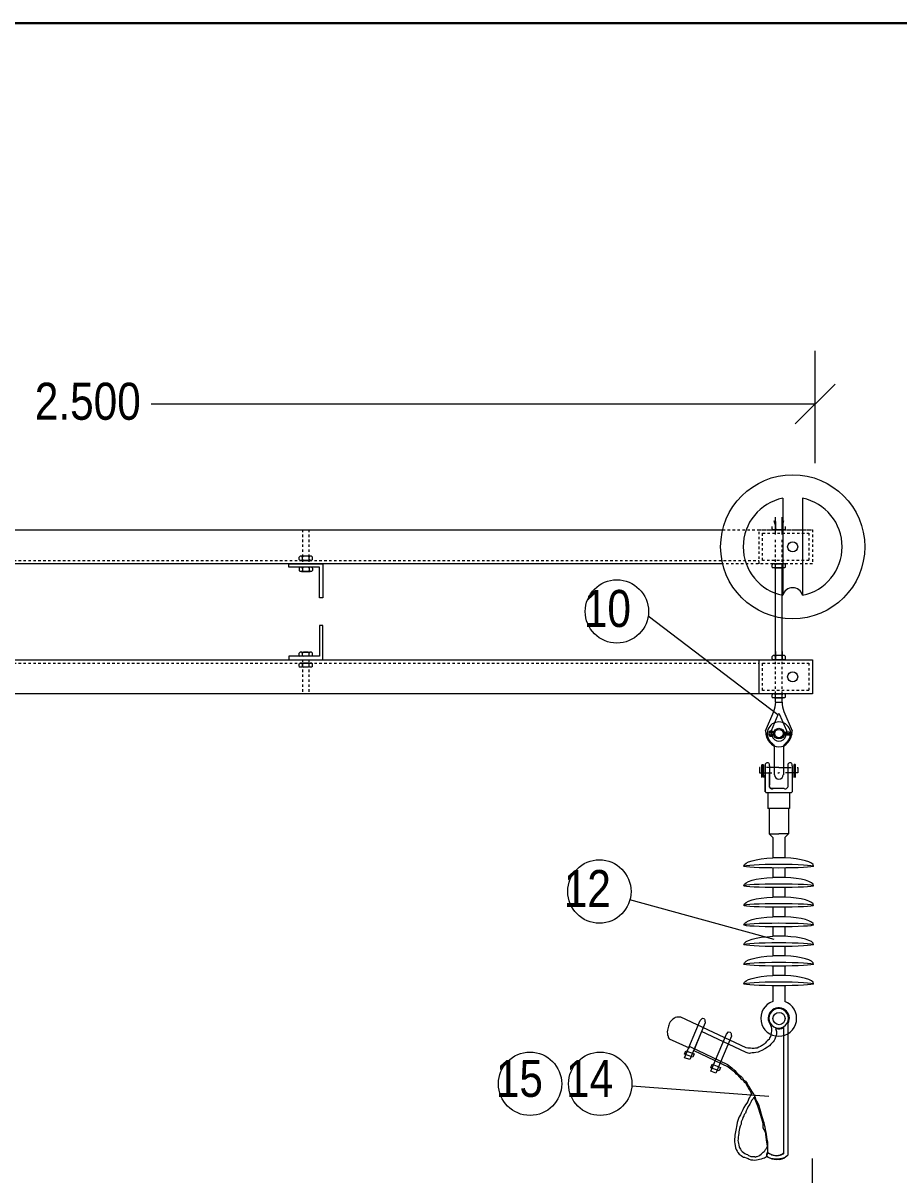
# Model space of a CAD drawing. Header units: millimetres. Extents: x 1804 to 3757, y 2643 to 7323.
# Drawn here: x 2540.49 to 2576.02, y 3179.81 to 3226.51 of the extents above; entities that cross this region are included whole.
import ezdxf

# ---------------------------------------------------------------- set-up
doc = ezdxf.new("R2010")
doc.units = ezdxf.units.MM
doc.linetypes.add('DASHED', pattern=[0.75, 0.5, -0.25])
doc.linetypes.add('TRAZOS', pattern=[0.75, 0.5, -0.25])
doc.layers.add('_Cajetin Linea 3', color=5, linetype='Continuous', lineweight=30)
doc.layers.add('POSTE', color=7, linetype='Continuous', lineweight=13)
doc.styles.add('Swis721 Cn BT', font='swissc.ttf')

# ---------------------------------------------------------------- blocks, each defined once
blk = doc.blocks.new('CAJETIN ARMADO')
at = {"layer": '_Cajetin Linea 3', "ltscale": 0.1}
blk.add_lwpolyline([(1569.362, 5499.82), (1376.454, 5499.82), (1376.454, 5776.82), (1569.362, 5776.82)], close=True, dxfattribs=at)

msp = doc.modelspace()

# ---------------------------------------------------------------- linework, layer by layer
at = {"color": 5, "lineweight": 15, "ltscale": 0.5}
for p, q in [((2572.618, 3208.667), (2572.618, 3213.224)), ((2572.618, 3211.064), (2545.69, 3211.064))]:
    msp.add_line(p, q, dxfattribs=at)
at = {"color": 5, "lineweight": 15}
for p, q in [((2573.428, 3211.874), (2571.808, 3210.254)), ((2571.106, 3198.466), (2565.847, 3202.459)), ((2570.953, 3189.359), (2565.109, 3190.961)), ((2570.739, 3182.993), (2565.183, 3183.408)), ((2572.51, 3170.483), (2572.51, 3180.479)), ((2572.51, 3170.483), (2572.51, 3180.479))]:
    msp.add_line(p, q, dxfattribs=at)
at = {"color": 32, "lineweight": 15, "ltscale": 0.01}
for p, q in [((2571.313, 3207.244), (2571.313, 3203.308)), ((2572.108, 3207.244), (2572.108, 3203.308))]:
    msp.add_line(p, q, dxfattribs=at)
at = {"color": 3, "lineweight": 15, "ltscale": 0.5}
for p, q in [((2570.879, 3206.002), (2570.879, 3206.1)), ((2571.016, 3206.002), (2571.016, 3206.1)), ((2571.02, 3205.779), (2571.02, 3206.477)), ((2571.02, 3206.307), (2571.02, 3205.967)), ((2571.278, 3205.779), (2571.278, 3206.477)), ((2571.278, 3206.307), (2571.278, 3205.967)), ((2571.281, 3206.002), (2571.281, 3206.1)), ((2571.418, 3206.002), (2571.418, 3206.1)), ((2570.879, 3206.002), (2570.914, 3205.967)), ((2570.982, 3205.967), (2570.914, 3205.967)), ((2570.976, 3205.967), (2571.322, 3205.967)), ((2571.016, 3206.002), (2570.982, 3205.967)), ((2571.016, 3206.002), (2571.051, 3205.967)), ((2571.02, 3205.967), (2571.278, 3205.967)), ((2571.247, 3205.967), (2571.051, 3205.967)), ((2571.281, 3206.002), (2571.247, 3205.967)), ((2571.281, 3206.002), (2571.316, 3205.967)), ((2571.384, 3205.967), (2571.316, 3205.967)), ((2571.418, 3206.002), (2571.384, 3205.967)), ((2551.692, 3204.856), (2551.727, 3204.89)), ((2551.692, 3204.758), (2551.692, 3204.856)), ((2551.692, 3204.758), (2551.727, 3204.723)), ((2551.795, 3204.89), (2551.727, 3204.89)), ((2551.795, 3204.723), (2551.727, 3204.723)), ((2551.789, 3204.723), (2552.135, 3204.723)), ((2551.829, 3204.856), (2551.795, 3204.89)), ((2551.829, 3204.758), (2551.795, 3204.723)), ((2551.829, 3204.856), (2551.864, 3204.89)), ((2551.829, 3204.758), (2551.829, 3204.856)), ((2551.829, 3204.758), (2551.864, 3204.723)), ((2552.06, 3204.89), (2551.864, 3204.89)), ((2552.06, 3204.723), (2551.864, 3204.723)), ((2552.094, 3204.856), (2552.06, 3204.89)), ((2552.094, 3204.758), (2552.06, 3204.723)), ((2552.094, 3204.856), (2552.129, 3204.89)), ((2552.094, 3204.758), (2552.094, 3204.856)), ((2552.094, 3204.758), (2552.129, 3204.723)), ((2552.197, 3204.89), (2552.129, 3204.89)), ((2552.197, 3204.723), (2552.129, 3204.723)), ((2552.232, 3204.856), (2552.197, 3204.89)), ((2552.232, 3204.758), (2552.197, 3204.723)), ((2552.232, 3204.758), (2552.232, 3204.856)), ((2551.692, 3204.412), (2551.727, 3204.447)), ((2551.692, 3204.412), (2551.692, 3204.314)), ((2551.692, 3204.314), (2551.727, 3204.279)), ((2551.795, 3204.447), (2551.727, 3204.447)), ((2551.795, 3204.279), (2551.727, 3204.279)), ((2551.789, 3204.279), (2552.135, 3204.279)), ((2551.829, 3204.412), (2551.795, 3204.447)), ((2551.829, 3204.314), (2551.795, 3204.279)), ((2551.829, 3204.412), (2551.864, 3204.447)), ((2551.829, 3204.412), (2551.829, 3204.314)), ((2551.829, 3204.314), (2551.864, 3204.279)), ((2551.833, 3204.447), (2551.833, 3204.415)), ((2552.06, 3204.447), (2551.864, 3204.447)), ((2552.06, 3204.279), (2551.864, 3204.279)), ((2552.094, 3204.412), (2552.06, 3204.447)), ((2552.094, 3204.314), (2552.06, 3204.279)), ((2552.091, 3204.447), (2552.091, 3204.415)), ((2552.094, 3204.412), (2552.129, 3204.447)), ((2552.094, 3204.412), (2552.094, 3204.314)), ((2552.094, 3204.314), (2552.129, 3204.279)), ((2552.197, 3204.447), (2552.129, 3204.447)), ((2552.197, 3204.279), (2552.129, 3204.279)), ((2552.232, 3204.412), (2552.197, 3204.447)), ((2552.232, 3204.314), (2552.197, 3204.279)), ((2552.232, 3204.412), (2552.232, 3204.314)), ((2570.879, 3204.55), (2570.914, 3204.585)), ((2570.879, 3204.452), (2570.879, 3204.55)), ((2570.879, 3204.452), (2570.914, 3204.417)), ((2570.982, 3204.585), (2570.914, 3204.585)), ((2570.982, 3204.417), (2570.914, 3204.417)), ((2570.976, 3204.417), (2571.322, 3204.417)), ((2571.016, 3204.55), (2570.982, 3204.585)), ((2571.016, 3204.452), (2570.982, 3204.417)), ((2571.016, 3204.55), (2571.051, 3204.585)), ((2571.016, 3204.452), (2571.016, 3204.55)), ((2571.016, 3204.452), (2571.051, 3204.417)), ((2571.02, 3200.697), (2571.02, 3204.585)), ((2571.02, 3204.585), (2571.278, 3204.585)), ((2571.247, 3204.585), (2571.051, 3204.585)), ((2571.247, 3204.417), (2571.051, 3204.417)), ((2571.281, 3204.55), (2571.247, 3204.585)), ((2571.281, 3204.452), (2571.247, 3204.417)), ((2571.278, 3200.697), (2571.278, 3204.585)), ((2571.281, 3204.55), (2571.316, 3204.585)), ((2571.281, 3204.452), (2571.281, 3204.55)), ((2571.281, 3204.452), (2571.316, 3204.417)), ((2571.384, 3204.585), (2571.316, 3204.585)), ((2571.384, 3204.417), (2571.316, 3204.417)), ((2571.418, 3204.55), (2571.384, 3204.585)), ((2571.418, 3204.452), (2571.384, 3204.417)), ((2571.418, 3204.452), (2571.418, 3204.55)), ((2551.692, 3200.968), (2551.727, 3201.002)), ((2551.692, 3200.87), (2551.692, 3200.968)), ((2551.795, 3201.002), (2551.727, 3201.002)), ((2551.789, 3201.002), (2552.135, 3201.002)), ((2551.829, 3200.968), (2551.795, 3201.002)), ((2551.829, 3200.968), (2551.864, 3201.002)), ((2551.829, 3200.87), (2551.829, 3200.968)), ((2552.06, 3201.002), (2551.864, 3201.002)), ((2552.094, 3200.968), (2552.06, 3201.002)), ((2552.094, 3200.968), (2552.129, 3201.002)), ((2552.094, 3200.87), (2552.094, 3200.968)), ((2552.197, 3201.002), (2552.129, 3201.002)), ((2552.232, 3200.968), (2552.197, 3201.002)), ((2552.232, 3200.87), (2552.232, 3200.968)), ((2571.02, 3201.036), (2571.02, 3200.697)), ((2571.278, 3201.036), (2571.278, 3200.697)), ((2551.692, 3200.87), (2551.727, 3200.835)), ((2551.692, 3200.524), (2551.727, 3200.559)), ((2551.692, 3200.426), (2551.692, 3200.524)), ((2551.795, 3200.835), (2551.727, 3200.835)), ((2551.795, 3200.559), (2551.727, 3200.559)), ((2551.789, 3200.559), (2552.135, 3200.559)), ((2551.829, 3200.87), (2551.795, 3200.835)), ((2551.829, 3200.524), (2551.795, 3200.559)), ((2551.829, 3200.87), (2551.864, 3200.835)), ((2551.829, 3200.524), (2551.864, 3200.559)), ((2551.829, 3200.426), (2551.829, 3200.524)), ((2551.833, 3200.866), (2551.833, 3200.835)), ((2552.06, 3200.835), (2551.864, 3200.835)), ((2552.06, 3200.559), (2551.864, 3200.559)), ((2552.094, 3200.87), (2552.06, 3200.835)), ((2552.094, 3200.524), (2552.06, 3200.559)), ((2552.091, 3200.866), (2552.091, 3200.835)), ((2552.094, 3200.87), (2552.129, 3200.835)), ((2552.094, 3200.524), (2552.129, 3200.559)), ((2552.094, 3200.426), (2552.094, 3200.524)), ((2552.197, 3200.835), (2552.129, 3200.835)), ((2552.197, 3200.559), (2552.129, 3200.559)), ((2552.232, 3200.87), (2552.197, 3200.835)), ((2552.232, 3200.524), (2552.197, 3200.559)), ((2552.232, 3200.426), (2552.232, 3200.524)), ((2570.879, 3200.829), (2570.914, 3200.864)), ((2570.879, 3200.732), (2570.879, 3200.829)), ((2570.879, 3200.732), (2570.914, 3200.697)), ((2570.982, 3200.864), (2570.914, 3200.864)), ((2570.982, 3200.697), (2570.914, 3200.697)), ((2570.976, 3200.697), (2571.322, 3200.697)), ((2571.016, 3200.829), (2570.982, 3200.864)), ((2571.016, 3200.732), (2570.982, 3200.697)), ((2571.016, 3200.829), (2571.051, 3200.864)), ((2571.016, 3200.732), (2571.016, 3200.829)), ((2571.016, 3200.732), (2571.051, 3200.697)), ((2571.247, 3200.864), (2571.051, 3200.864)), ((2571.247, 3200.697), (2571.051, 3200.697)), ((2571.281, 3200.829), (2571.247, 3200.864)), ((2571.281, 3200.732), (2571.247, 3200.697)), ((2571.281, 3200.829), (2571.316, 3200.864)), ((2571.281, 3200.732), (2571.281, 3200.829)), ((2571.281, 3200.732), (2571.316, 3200.697)), ((2571.384, 3200.864), (2571.316, 3200.864)), ((2571.384, 3200.697), (2571.316, 3200.697)), ((2571.418, 3200.829), (2571.384, 3200.864)), ((2571.418, 3200.732), (2571.384, 3200.697)), ((2571.418, 3200.732), (2571.418, 3200.829)), ((2551.692, 3200.426), (2551.727, 3200.391)), ((2551.795, 3200.391), (2551.727, 3200.391)), ((2551.829, 3200.426), (2551.795, 3200.391)), ((2551.829, 3200.426), (2551.864, 3200.391)), ((2552.06, 3200.391), (2551.864, 3200.391)), ((2552.094, 3200.426), (2552.06, 3200.391)), ((2552.094, 3200.426), (2552.129, 3200.391)), ((2552.197, 3200.391), (2552.129, 3200.391)), ((2552.232, 3200.426), (2552.197, 3200.391)), ((2570.879, 3199.28), (2570.914, 3199.314)), ((2570.879, 3199.182), (2570.879, 3199.28)), ((2570.879, 3199.182), (2570.914, 3199.147)), ((2570.982, 3199.314), (2570.914, 3199.314)), ((2570.982, 3199.147), (2570.914, 3199.147)), ((2570.976, 3199.147), (2571.322, 3199.147)), ((2571.016, 3199.28), (2570.982, 3199.314)), ((2571.016, 3199.182), (2570.982, 3199.147)), ((2571.016, 3199.28), (2571.051, 3199.314)), ((2571.016, 3199.182), (2571.016, 3199.28)), ((2571.016, 3199.182), (2571.051, 3199.147)), ((2571.02, 3198.975), (2571.02, 3199.314)), ((2571.02, 3199.314), (2571.278, 3199.314)), ((2571.247, 3199.314), (2571.051, 3199.314)), ((2571.247, 3199.147), (2571.051, 3199.147)), ((2571.281, 3199.28), (2571.247, 3199.314)), ((2571.281, 3199.182), (2571.247, 3199.147)), ((2571.278, 3198.975), (2571.278, 3199.314)), ((2571.281, 3199.28), (2571.316, 3199.314)), ((2571.281, 3199.182), (2571.281, 3199.28)), ((2571.281, 3199.182), (2571.316, 3199.147)), ((2571.384, 3199.314), (2571.316, 3199.314)), ((2571.384, 3199.147), (2571.316, 3199.147)), ((2571.418, 3199.28), (2571.384, 3199.314)), ((2571.418, 3199.182), (2571.384, 3199.147)), ((2571.418, 3199.182), (2571.418, 3199.28)), ((2571.02, 3198.975), (2571.278, 3198.975)), ((2570.605, 3197.813), (2570.945, 3198.603)), ((2571.109, 3198.461), (2570.833, 3197.813)), ((2571.473, 3197.813), (2571.195, 3198.459)), ((2571.353, 3198.603), (2571.693, 3197.813))]:
    msp.add_line(p, q, dxfattribs=at)
at = {"lineweight": 15, "ltscale": 0.5}
for p, q in [((2513.11, 3205.967), (2568.871, 3205.967)), ((2570.976, 3205.967), (2571.322, 3205.967)), ((2568.871, 3204.585), (2513.11, 3204.585)), ((2551.271, 3204.447), (2551.271, 3204.585)), ((2551.271, 3204.585), (2552.653, 3204.585)), ((2552.515, 3204.447), (2551.271, 3204.447)), ((2552.515, 3203.202), (2552.515, 3204.447)), ((2552.653, 3204.585), (2552.653, 3203.202)), ((2570.976, 3204.417), (2571.322, 3204.417)), ((2552.653, 3203.202), (2552.515, 3203.202)), ((2552.653, 3202.079), (2552.515, 3202.079)), ((2552.515, 3202.079), (2552.515, 3200.835)), ((2552.653, 3200.697), (2552.653, 3202.079)), ((2513.11, 3200.697), (2572.51, 3200.697)), ((2513.11, 3200.697), (2566.431, 3200.697)), ((2551.271, 3200.835), (2551.271, 3200.697)), ((2552.515, 3200.835), (2551.271, 3200.835)), ((2551.271, 3200.697), (2552.653, 3200.697)), ((2572.51, 3200.697), (2572.51, 3199.314)), ((2572.51, 3199.314), (2513.11, 3199.314)), ((2566.431, 3199.314), (2513.11, 3199.314))]:
    msp.add_line(p, q, dxfattribs=at)
at = {"color": 3, "linetype": 'DASHED', "lineweight": 15, "ltscale": 0.05}
for p, q in [((2551.833, 3205.967), (2551.833, 3204.585)), ((2552.091, 3205.967), (2552.091, 3204.585)), ((2571.02, 3204.261), (2571.02, 3205.643)), ((2571.278, 3204.261), (2571.278, 3205.643)), ((2571.02, 3199.314), (2571.02, 3201.021)), ((2571.278, 3199.314), (2571.278, 3201.021)), ((2551.833, 3200.697), (2551.833, 3199.314)), ((2552.091, 3200.697), (2552.091, 3199.314))]:
    msp.add_line(p, q, dxfattribs=at)
at = {"linetype": 'DASHED', "lineweight": 15, "ltscale": 0.05}
for p, q in [((2568.871, 3205.967), (2572.51, 3205.967)), ((2570.35, 3205.967), (2572.51, 3205.967)), ((2570.35, 3204.585), (2570.35, 3205.967)), ((2570.488, 3205.829), (2572.371, 3205.829)), ((2570.488, 3204.723), (2570.488, 3205.829)), ((2572.371, 3205.829), (2572.371, 3204.723)), ((2572.51, 3205.967), (2572.51, 3204.585)), ((2572.51, 3205.967), (2572.51, 3204.585)), ((2513.11, 3204.723), (2570.35, 3204.723)), ((2572.371, 3204.723), (2570.488, 3204.723)), ((2572.51, 3204.585), (2568.871, 3204.585)), ((2572.51, 3204.585), (2570.35, 3204.585)), ((2513.11, 3200.559), (2570.35, 3200.559)), ((2570.488, 3200.559), (2572.371, 3200.559)), ((2570.488, 3199.453), (2570.488, 3200.559)), ((2572.371, 3200.559), (2572.371, 3199.453)), ((2572.371, 3199.453), (2570.488, 3199.453))]:
    msp.add_line(p, q, dxfattribs=at)
at = {"color": 1, "lineweight": 15, "ltscale": 0.5}
for p, q in [((2570.35, 3200.697), (2572.51, 3200.697)), ((2570.35, 3199.314), (2570.35, 3200.697)), ((2572.51, 3200.697), (2572.51, 3199.314)), ((2572.51, 3199.314), (2570.35, 3199.314))]:
    msp.add_line(p, q, dxfattribs=at)
at = {"color": 4, "lineweight": 15}
for p, q in [((2570.993, 3197.761), (2570.945, 3197.761)), ((2571.371, 3197.691), (2571.371, 3197.709)), ((2571.371, 3197.691), (2571.66, 3197.691)), ((2571.66, 3197.691), (2571.371, 3197.691)), ((2570.993, 3197.639), (2570.945, 3197.639)), ((2571.66, 3197.639), (2571.362, 3197.639)), ((2570.975, 3196.028), (2570.975, 3197.164)), ((2571.332, 3197.164), (2571.332, 3196.028))]:
    msp.add_line(p, q, dxfattribs=at)
at = {"linetype": 'TRAZOS', "lineweight": 15}
for p, q in [((2571.143, 3196.327), (2570.362, 3196.327)), ((2570.362, 3196.327), (2570.362, 3196.105)), ((2570.463, 3196.419), (2570.464, 3196.426)), ((2570.463, 3196.406), (2570.463, 3196.419)), ((2570.463, 3196.382), (2570.463, 3196.406)), ((2570.463, 3196.342), (2570.463, 3196.382)), ((2570.464, 3196.282), (2570.463, 3196.342)), ((2570.464, 3196.431), (2570.465, 3196.435)), ((2570.464, 3196.426), (2570.464, 3196.431)), ((2570.465, 3196.435), (2570.467, 3196.439)), ((2570.467, 3196.439), (2570.468, 3196.442)), ((2570.468, 3196.442), (2570.47, 3196.444)), ((2570.47, 3196.444), (2570.472, 3196.446)), ((2570.472, 3196.446), (2570.475, 3196.447)), ((2570.475, 3196.447), (2570.477, 3196.448)), ((2570.477, 3196.448), (2570.481, 3196.449)), ((2570.481, 3196.449), (2570.484, 3196.45)), ((2570.484, 3196.45), (2570.488, 3196.45)), ((2570.484, 3196.425), (2570.485, 3196.428)), ((2570.484, 3196.423), (2570.484, 3196.425)), ((2570.484, 3196.42), (2570.484, 3196.423)), ((2570.484, 3196.416), (2570.484, 3196.42)), ((2570.484, 3196.411), (2570.484, 3196.416)), ((2570.485, 3196.401), (2570.484, 3196.411)), ((2570.485, 3196.428), (2570.486, 3196.429)), ((2570.486, 3196.379), (2570.485, 3196.401)), ((2570.486, 3196.429), (2570.487, 3196.431)), ((2570.486, 3196.342), (2570.486, 3196.379)), ((2570.487, 3196.284), (2570.486, 3196.342)), ((2570.487, 3196.431), (2570.488, 3196.432)), ((2570.488, 3196.45), (2570.492, 3196.45)), ((2570.488, 3196.432), (2570.49, 3196.433)), ((2570.49, 3196.433), (2570.492, 3196.433)), ((2570.492, 3196.45), (2570.496, 3196.45)), ((2570.492, 3196.433), (2570.494, 3196.434)), ((2570.494, 3196.434), (2570.496, 3196.433)), ((2570.496, 3196.45), (2570.5, 3196.45)), ((2570.496, 3196.433), (2570.499, 3196.433)), ((2570.499, 3196.433), (2570.501, 3196.431)), ((2570.5, 3196.45), (2570.503, 3196.449)), ((2570.501, 3196.431), (2570.503, 3196.43)), ((2570.503, 3196.449), (2570.507, 3196.448)), ((2570.503, 3196.43), (2570.505, 3196.427)), ((2570.505, 3196.427), (2570.507, 3196.424)), ((2570.507, 3196.448), (2570.51, 3196.447)), ((2570.507, 3196.424), (2570.508, 3196.42)), ((2570.508, 3196.42), (2570.509, 3196.409)), ((2570.509, 3196.29), (2570.508, 3196.204)), ((2570.509, 3196.409), (2570.509, 3196.388)), ((2570.509, 3196.388), (2570.509, 3196.35)), ((2570.509, 3196.35), (2570.509, 3196.29)), ((2570.51, 3196.447), (2570.513, 3196.446)), ((2570.513, 3196.446), (2570.515, 3196.444)), ((2570.515, 3196.444), (2570.517, 3196.442)), ((2570.517, 3196.442), (2570.519, 3196.44)), ((2570.519, 3196.44), (2570.521, 3196.437)), ((2570.521, 3196.437), (2570.523, 3196.435)), ((2570.523, 3196.435), (2570.524, 3196.432)), ((2570.524, 3196.432), (2570.525, 3196.429)), ((2570.525, 3196.429), (2570.526, 3196.427)), ((2570.526, 3196.34), (2570.525, 3196.283)), ((2570.526, 3196.427), (2570.526, 3196.424)), ((2570.526, 3196.424), (2570.527, 3196.421)), ((2570.527, 3196.396), (2570.526, 3196.376)), ((2570.526, 3196.376), (2570.526, 3196.34)), ((2570.527, 3196.421), (2570.527, 3196.418)), ((2570.527, 3196.418), (2570.527, 3196.415)), ((2570.527, 3196.415), (2570.527, 3196.412)), ((2570.527, 3196.412), (2570.527, 3196.409)), ((2570.527, 3196.409), (2570.527, 3196.405)), ((2570.527, 3196.405), (2570.527, 3196.396)), ((2571.143, 3196.327), (2571.925, 3196.327)), ((2571.76, 3196.418), (2571.759, 3196.415)), ((2571.759, 3196.415), (2571.759, 3196.412)), ((2571.759, 3196.412), (2571.76, 3196.409)), ((2571.761, 3196.427), (2571.76, 3196.424)), ((2571.76, 3196.424), (2571.76, 3196.421)), ((2571.76, 3196.421), (2571.76, 3196.418)), ((2571.76, 3196.409), (2571.76, 3196.405)), ((2571.76, 3196.405), (2571.76, 3196.396)), ((2571.76, 3196.396), (2571.761, 3196.376)), ((2571.762, 3196.429), (2571.761, 3196.427)), ((2571.761, 3196.376), (2571.761, 3196.34)), ((2571.761, 3196.34), (2571.761, 3196.283)), ((2571.763, 3196.432), (2571.762, 3196.429)), ((2571.764, 3196.435), (2571.763, 3196.432)), ((2571.766, 3196.437), (2571.764, 3196.435)), ((2571.768, 3196.44), (2571.766, 3196.437)), ((2571.769, 3196.442), (2571.768, 3196.44)), ((2571.772, 3196.444), (2571.769, 3196.442)), ((2571.774, 3196.446), (2571.772, 3196.444)), ((2571.777, 3196.447), (2571.774, 3196.446)), ((2571.78, 3196.448), (2571.777, 3196.447)), ((2571.779, 3196.42), (2571.778, 3196.409)), ((2571.778, 3196.409), (2571.778, 3196.388)), ((2571.778, 3196.388), (2571.778, 3196.35)), ((2571.778, 3196.35), (2571.778, 3196.29)), ((2571.778, 3196.29), (2571.779, 3196.204)), ((2571.78, 3196.424), (2571.779, 3196.42)), ((2571.784, 3196.449), (2571.78, 3196.448)), ((2571.782, 3196.427), (2571.78, 3196.424)), ((2571.784, 3196.43), (2571.782, 3196.427)), ((2571.787, 3196.45), (2571.784, 3196.449)), ((2571.786, 3196.431), (2571.784, 3196.43)), ((2571.788, 3196.433), (2571.786, 3196.431)), ((2571.791, 3196.45), (2571.787, 3196.45)), ((2571.79, 3196.433), (2571.788, 3196.433)), ((2571.793, 3196.434), (2571.79, 3196.433)), ((2571.795, 3196.45), (2571.791, 3196.45)), ((2571.795, 3196.433), (2571.793, 3196.434)), ((2571.799, 3196.45), (2571.795, 3196.45)), ((2571.797, 3196.433), (2571.795, 3196.433)), ((2571.799, 3196.432), (2571.797, 3196.433)), ((2571.803, 3196.45), (2571.799, 3196.45)), ((2571.8, 3196.431), (2571.799, 3196.432)), ((2571.801, 3196.429), (2571.8, 3196.431)), ((2571.8, 3196.284), (2571.801, 3196.342)), ((2571.802, 3196.428), (2571.801, 3196.429)), ((2571.801, 3196.379), (2571.802, 3196.401)), ((2571.801, 3196.342), (2571.801, 3196.379)), ((2571.803, 3196.425), (2571.802, 3196.428)), ((2571.802, 3196.411), (2571.803, 3196.416)), ((2571.802, 3196.401), (2571.802, 3196.411)), ((2571.806, 3196.449), (2571.803, 3196.45)), ((2571.803, 3196.423), (2571.803, 3196.425)), ((2571.803, 3196.42), (2571.803, 3196.423)), ((2571.803, 3196.416), (2571.803, 3196.42)), ((2571.809, 3196.448), (2571.806, 3196.449)), ((2571.812, 3196.447), (2571.809, 3196.448)), ((2571.815, 3196.446), (2571.812, 3196.447)), ((2571.817, 3196.444), (2571.815, 3196.446)), ((2571.819, 3196.442), (2571.817, 3196.444)), ((2571.82, 3196.439), (2571.819, 3196.442)), ((2571.822, 3196.435), (2571.82, 3196.439)), ((2571.823, 3196.431), (2571.822, 3196.435)), ((2571.823, 3196.426), (2571.823, 3196.431)), ((2571.823, 3196.419), (2571.823, 3196.426)), ((2571.824, 3196.406), (2571.823, 3196.419)), ((2571.823, 3196.342), (2571.824, 3196.382)), ((2571.823, 3196.282), (2571.823, 3196.342)), ((2571.824, 3196.382), (2571.824, 3196.406)), ((2571.925, 3196.327), (2571.925, 3196.105)), ((2570.362, 3196.105), (2571.143, 3196.105)), ((2570.464, 3196.196), (2570.464, 3196.282)), ((2570.464, 3196.078), (2570.464, 3196.196)), ((2570.464, 3195.926), (2570.464, 3196.078)), ((2570.486, 3195.929), (2570.487, 3196.082)), ((2570.487, 3196.199), (2570.487, 3196.284)), ((2570.487, 3196.082), (2570.487, 3196.199)), ((2570.507, 3196.086), (2570.506, 3195.93)), ((2570.508, 3196.204), (2570.507, 3196.086)), ((2570.525, 3196.283), (2570.525, 3196.198)), ((2570.525, 3196.198), (2570.525, 3196.081)), ((2570.525, 3196.081), (2570.526, 3195.926)), ((2571.925, 3196.105), (2571.143, 3196.105)), ((2571.761, 3196.283), (2571.762, 3196.198)), ((2571.762, 3196.198), (2571.761, 3196.081)), ((2571.761, 3196.081), (2571.761, 3195.926)), ((2571.779, 3196.204), (2571.78, 3196.086)), ((2571.78, 3196.086), (2571.781, 3195.93)), ((2571.8, 3196.199), (2571.8, 3196.284)), ((2571.8, 3196.082), (2571.8, 3196.199)), ((2571.801, 3195.929), (2571.8, 3196.082)), ((2571.823, 3196.196), (2571.823, 3196.282)), ((2571.823, 3196.078), (2571.823, 3196.196)), ((2571.823, 3195.926), (2571.823, 3196.078))]:
    msp.add_line(p, q, dxfattribs=at)
at = {"lineweight": 15}
for p, q in [((2570.6, 3196.401), (2570.6, 3195.344)), ((2570.768, 3196.458), (2570.767, 3196.458)), ((2570.767, 3196.401), (2570.767, 3195.622)), ((2571.519, 3196.458), (2571.52, 3196.458)), ((2571.52, 3196.401), (2571.52, 3195.622)), ((2571.686, 3196.401), (2571.686, 3195.344)), ((2570.6, 3195.346), (2570.6, 3196.017)), ((2570.767, 3195.535), (2570.767, 3196.139)), ((2571.364, 3195.471), (2570.837, 3195.471)), ((2571.65, 3195.305), (2570.652, 3195.305)), ((2570.7, 3195.305), (2570.7, 3194.671)), ((2571.587, 3195.305), (2571.587, 3194.671)), ((2571.587, 3194.671), (2570.7, 3194.671)), ((2570.753, 3194.671), (2570.753, 3193.637)), ((2571.534, 3194.671), (2571.534, 3193.637)), ((2570.753, 3193.637), (2570.901, 3193.489)), ((2570.753, 3193.637), (2571.143, 3193.637)), ((2570.901, 3193.489), (2570.901, 3192.665)), ((2571.534, 3193.637), (2571.143, 3193.637)), ((2571.534, 3193.637), (2571.386, 3193.489)), ((2571.386, 3193.489), (2571.386, 3192.665)), ((2571.386, 3192.665), (2570.901, 3192.665)), ((2570.901, 3192.253), (2570.901, 3191.869)), ((2571.386, 3192.253), (2571.386, 3191.869)), ((2571.386, 3191.869), (2570.901, 3191.869)), ((2570.901, 3191.458), (2570.901, 3191.074)), ((2571.386, 3191.458), (2571.386, 3191.074)), ((2571.386, 3191.074), (2570.901, 3191.074)), ((2570.901, 3190.662), (2570.901, 3190.279)), ((2571.386, 3190.279), (2570.901, 3190.279)), ((2571.386, 3190.662), (2571.386, 3190.279)), ((2570.901, 3189.867), (2570.901, 3189.484)), ((2571.386, 3189.867), (2571.386, 3189.484)), ((2571.386, 3189.484), (2570.901, 3189.484)), ((2570.901, 3189.072), (2570.901, 3188.688)), ((2571.386, 3189.072), (2571.386, 3188.688)), ((2571.386, 3188.688), (2570.901, 3188.688)), ((2570.901, 3188.277), (2570.901, 3187.893)), ((2571.386, 3187.893), (2570.901, 3187.893)), ((2571.386, 3188.277), (2571.386, 3187.893)), ((2570.901, 3187.481), (2570.901, 3186.841)), ((2571.386, 3187.481), (2571.386, 3186.841))]:
    msp.add_line(p, q, dxfattribs=at)
at = {"linetype": 'Continuous', "lineweight": 15}
for p, q in [((2566.794, 3186.065), (2566.746, 3186.01)), ((2566.849, 3186.119), (2566.794, 3186.065)), ((2566.911, 3186.167), (2566.849, 3186.119)), ((2566.945, 3186.195), (2566.911, 3186.167)), ((2567.007, 3186.208), (2566.945, 3186.195)), ((2567.034, 3186.208), (2567.007, 3186.208)), ((2567.178, 3186.208), (2567.034, 3186.208)), ((2569.826, 3184.96), (2567.178, 3186.208)), ((2567.323, 3184.562), (2567.961, 3186.065)), ((2567.961, 3186.065), (2568.05, 3186.161)), ((2568.05, 3186.161), (2568.105, 3186.147)), ((2568.105, 3186.147), (2568.132, 3186.119)), ((2568.132, 3186.119), (2568.146, 3186.092)), ((2568.146, 3186.092), (2568.146, 3186.058)), ((2568.146, 3186.058), (2568.153, 3186.03)), ((2568.153, 3186.03), (2568.166, 3186.016)), ((2568.166, 3186.016), (2568.16, 3185.982)), ((2566.636, 3185.673), (2566.616, 3185.605)), ((2566.616, 3185.605), (2566.636, 3185.536)), ((2566.643, 3185.735), (2566.636, 3185.673)), ((2566.664, 3185.79), (2566.643, 3185.735)), ((2566.671, 3185.838), (2566.664, 3185.79)), ((2566.691, 3185.879), (2566.671, 3185.838)), ((2566.705, 3185.941), (2566.691, 3185.879)), ((2566.746, 3186.01), (2566.705, 3185.941)), ((2568.16, 3185.982), (2567.535, 3184.487)), ((2568.009, 3185.618), (2567.7, 3184.857)), ((2569.792, 3184.781), (2568.009, 3185.618)), ((2569.024, 3185.516), (2569.113, 3185.612)), ((2569.113, 3185.612), (2569.168, 3185.598)), ((2569.168, 3185.598), (2569.195, 3185.57)), ((2569.195, 3185.57), (2569.209, 3185.543)), ((2570.81, 3185.892), (2570.807, 3185.866)), ((2570.807, 3185.866), (2570.821, 3185.852)), ((2570.821, 3185.852), (2570.835, 3185.811)), ((2570.835, 3185.577), (2570.821, 3185.495)), ((2570.835, 3185.811), (2570.855, 3185.749)), ((2570.855, 3185.639), (2570.835, 3185.577)), ((2570.855, 3185.749), (2570.855, 3185.673)), ((2570.855, 3185.673), (2570.855, 3185.639)), ((2571.017, 3185.749), (2571.027, 3185.708)), ((2571.027, 3185.708), (2571.041, 3185.667)), ((2571.041, 3185.667), (2571.054, 3185.618)), ((2571.054, 3185.618), (2571.054, 3185.564)), ((2571.054, 3185.564), (2571.054, 3185.502)), ((2571.356, 3180.727), (2571.351, 3185.782)), ((2571.528, 3180.652), (2571.528, 3185.96)), ((2566.636, 3185.536), (2566.636, 3185.475)), ((2566.636, 3185.475), (2566.664, 3185.447)), ((2566.664, 3185.447), (2566.664, 3185.406)), ((2566.664, 3185.406), (2566.671, 3185.365)), ((2566.671, 3185.365), (2566.705, 3185.33)), ((2566.705, 3185.33), (2567.508, 3184.96)), ((2568.386, 3184.013), (2569.024, 3185.516)), ((2569.222, 3185.433), (2568.599, 3183.938)), ((2569.209, 3185.543), (2569.209, 3185.509)), ((2569.209, 3185.509), (2569.216, 3185.481)), ((2569.216, 3185.481), (2569.23, 3185.468)), ((2569.23, 3185.468), (2569.222, 3185.433)), ((2570.513, 3185.09), (2570.478, 3185.056)), ((2570.547, 3185.104), (2570.513, 3185.09)), ((2570.595, 3185.145), (2570.547, 3185.104)), ((2570.65, 3185.221), (2570.595, 3185.145)), ((2570.691, 3185.262), (2570.65, 3185.221)), ((2570.753, 3185.303), (2570.691, 3185.262)), ((2570.773, 3185.365), (2570.753, 3185.303)), ((2570.821, 3185.104), (2570.766, 3185.049)), ((2570.807, 3185.42), (2570.773, 3185.365)), ((2570.821, 3185.495), (2570.807, 3185.42)), ((2570.883, 3185.159), (2570.821, 3185.104)), ((2570.924, 3185.2), (2570.883, 3185.159)), ((2570.958, 3185.262), (2570.924, 3185.2)), ((2570.986, 3185.317), (2570.958, 3185.262)), ((2571.013, 3185.392), (2570.986, 3185.317)), ((2571.041, 3185.447), (2571.013, 3185.392)), ((2571.054, 3185.502), (2571.041, 3185.475)), ((2571.041, 3185.475), (2571.041, 3185.447)), ((2567.323, 3184.699), (2567.377, 3184.843)), ((2567.659, 3184.583), (2567.323, 3184.699)), ((2567.377, 3184.843), (2567.713, 3184.72)), ((2567.508, 3184.96), (2567.535, 3185.015)), ((2567.535, 3185.015), (2569.065, 3184.281)), ((2567.713, 3184.72), (2567.659, 3184.583)), ((2567.7, 3184.857), (2569.093, 3184.198)), ((2569.819, 3184.775), (2569.792, 3184.781)), ((2569.861, 3184.754), (2569.819, 3184.775)), ((2569.895, 3184.946), (2569.826, 3184.96)), ((2569.902, 3184.747), (2569.861, 3184.754)), ((2569.95, 3184.946), (2569.895, 3184.946)), ((2569.964, 3184.727), (2569.902, 3184.747)), ((2570.005, 3184.946), (2569.95, 3184.946)), ((2570.005, 3184.747), (2569.964, 3184.727)), ((2570.073, 3184.932), (2570.005, 3184.946)), ((2570.067, 3184.754), (2570.005, 3184.747)), ((2570.149, 3184.754), (2570.067, 3184.754)), ((2570.149, 3184.932), (2570.073, 3184.932)), ((2570.204, 3184.946), (2570.149, 3184.932)), ((2570.217, 3184.775), (2570.149, 3184.754)), ((2570.266, 3184.946), (2570.204, 3184.946)), ((2570.307, 3184.781), (2570.217, 3184.775)), ((2570.334, 3184.987), (2570.266, 3184.946)), ((2570.396, 3184.83), (2570.307, 3184.781)), ((2570.409, 3185.022), (2570.334, 3184.987)), ((2570.464, 3184.85), (2570.396, 3184.83)), ((2570.451, 3185.049), (2570.409, 3185.022)), ((2570.478, 3185.056), (2570.451, 3185.049)), ((2570.581, 3184.919), (2570.464, 3184.85)), ((2570.691, 3184.987), (2570.581, 3184.919)), ((2570.766, 3185.049), (2570.691, 3184.987)), ((2567.535, 3184.487), (2567.323, 3184.562)), ((2568.386, 3184.15), (2568.441, 3184.294)), ((2568.722, 3184.034), (2568.386, 3184.15)), ((2568.441, 3184.294), (2568.777, 3184.171)), ((2568.777, 3184.171), (2568.722, 3184.034)), ((2569.065, 3184.281), (2569.236, 3184.157)), ((2569.093, 3184.198), (2569.319, 3184.013)), ((2569.236, 3184.157), (2569.36, 3184.041)), ((2568.599, 3183.938), (2568.386, 3184.013)), ((2569.319, 3184.013), (2569.401, 3183.91)), ((2569.36, 3184.041), (2569.429, 3183.965)), ((2569.401, 3183.91), (2569.456, 3183.883)), ((2569.429, 3183.965), (2569.518, 3183.883)), ((2569.456, 3183.883), (2569.559, 3183.773)), ((2569.518, 3183.883), (2569.62, 3183.794)), ((2569.559, 3183.773), (2569.627, 3183.697)), ((2569.62, 3183.794), (2569.676, 3183.746)), ((2569.627, 3183.697), (2569.703, 3183.656)), ((2569.676, 3183.746), (2569.717, 3183.67)), ((2569.703, 3183.656), (2569.744, 3183.574)), ((2569.717, 3183.67), (2569.792, 3183.615)), ((2569.744, 3183.574), (2569.792, 3183.547)), ((2569.792, 3183.615), (2569.861, 3183.512)), ((2569.792, 3183.547), (2569.819, 3183.485)), ((2569.819, 3183.485), (2569.847, 3183.43)), ((2569.847, 3183.43), (2569.902, 3183.355)), ((2569.861, 3183.512), (2569.922, 3183.41)), ((2569.902, 3183.355), (2569.929, 3183.286)), ((2569.922, 3183.41), (2569.964, 3183.341)), ((2569.929, 3183.286), (2569.977, 3183.252)), ((2569.964, 3183.341), (2570.005, 3183.272)), ((2569.977, 3183.252), (2569.991, 3183.211)), ((2569.991, 3183.211), (2570.018, 3183.156)), ((2570.005, 3183.272), (2570.067, 3183.17)), ((2569.895, 3182.792), (2569.847, 3182.724)), ((2569.922, 3182.868), (2569.895, 3182.792)), ((2569.95, 3182.929), (2569.922, 3182.868)), ((2569.977, 3182.957), (2569.95, 3182.929)), ((2569.991, 3183.012), (2569.977, 3182.957)), ((2570.032, 3183.067), (2569.991, 3183.012)), ((2570.032, 3182.785), (2570.005, 3182.737)), ((2570.018, 3183.156), (2570.046, 3183.08)), ((2570.046, 3183.08), (2570.032, 3183.067)), ((2570.046, 3182.826), (2570.032, 3182.785)), ((2570.094, 3182.882), (2570.046, 3182.826)), ((2570.067, 3183.17), (2570.121, 3183.08)), ((2570.121, 3182.929), (2570.094, 3182.882)), ((2570.121, 3183.08), (2570.176, 3182.984)), ((2570.149, 3182.943), (2570.121, 3182.929)), ((2570.142, 3182.943), (2570.142, 3182.943)), ((2570.142, 3182.943), (2570.142, 3182.943)), ((2570.19, 3182.868), (2570.149, 3182.943)), ((2570.176, 3182.984), (2570.204, 3182.895)), ((2570.293, 3182.593), (2570.19, 3182.868)), ((2570.204, 3182.895), (2570.245, 3182.813)), ((2570.245, 3182.813), (2570.293, 3182.724)), ((2569.627, 3182.319), (2569.6, 3182.25)), ((2569.655, 3182.394), (2569.627, 3182.319)), ((2569.689, 3182.449), (2569.655, 3182.394)), ((2569.73, 3182.538), (2569.689, 3182.449)), ((2569.799, 3182.655), (2569.73, 3182.538)), ((2569.792, 3182.319), (2569.744, 3182.264)), ((2569.819, 3182.408), (2569.792, 3182.319)), ((2569.847, 3182.724), (2569.799, 3182.655)), ((2569.861, 3182.49), (2569.819, 3182.408)), ((2569.902, 3182.58), (2569.861, 3182.49)), ((2569.95, 3182.634), (2569.902, 3182.58)), ((2569.977, 3182.683), (2569.95, 3182.634)), ((2570.005, 3182.737), (2569.977, 3182.683)), ((2570.293, 3182.724), (2570.334, 3182.621)), ((2570.423, 3182.216), (2570.293, 3182.593)), ((2570.334, 3182.621), (2570.368, 3182.511)), ((2570.368, 3182.511), (2570.396, 3182.435)), ((2570.396, 3182.435), (2570.409, 3182.367)), ((2570.409, 3182.367), (2570.437, 3182.278)), ((2570.437, 3182.278), (2570.464, 3182.175)), ((2569.449, 3181.846), (2569.429, 3181.777)), ((2569.456, 3181.935), (2569.449, 3181.846)), ((2569.483, 3182.017), (2569.456, 3181.935)), ((2569.518, 3182.092), (2569.483, 3182.017)), ((2569.545, 3182.161), (2569.518, 3182.092)), ((2569.6, 3182.25), (2569.545, 3182.161)), ((2569.62, 3181.873), (2569.586, 3181.79)), ((2569.627, 3181.962), (2569.62, 3181.873)), ((2569.648, 3182.017), (2569.627, 3181.962)), ((2569.676, 3182.065), (2569.648, 3182.017)), ((2569.689, 3182.134), (2569.676, 3182.065)), ((2569.73, 3182.209), (2569.689, 3182.134)), ((2569.744, 3182.264), (2569.73, 3182.209)), ((2570.513, 3181.894), (2570.423, 3182.216)), ((2570.464, 3182.175), (2570.492, 3182.092)), ((2570.492, 3182.092), (2570.519, 3182.003)), ((2570.519, 3181.715), (2570.513, 3181.894)), ((2570.519, 3182.003), (2570.54, 3181.935)), ((2570.54, 3181.935), (2570.547, 3181.846)), ((2570.547, 3181.846), (2570.581, 3181.763)), ((2569.36, 3181.345), (2569.346, 3181.276)), ((2569.373, 3181.489), (2569.36, 3181.42)), ((2569.36, 3181.42), (2569.36, 3181.345)), ((2569.387, 3181.557), (2569.373, 3181.489)), ((2569.401, 3181.626), (2569.387, 3181.557)), ((2569.415, 3181.688), (2569.401, 3181.626)), ((2569.429, 3181.777), (2569.415, 3181.688)), ((2569.518, 3181.427), (2569.504, 3181.345)), ((2569.504, 3181.345), (2569.504, 3181.255)), ((2569.531, 3181.489), (2569.518, 3181.427)), ((2569.545, 3181.626), (2569.531, 3181.557)), ((2569.531, 3181.557), (2569.531, 3181.489)), ((2569.559, 3181.688), (2569.545, 3181.626)), ((2569.586, 3181.79), (2569.559, 3181.688)), ((2570.608, 3181.557), (2570.519, 3181.715)), ((2570.581, 3181.763), (2570.595, 3181.647)), ((2570.595, 3181.647), (2570.622, 3181.544)), ((2570.65, 3181.228), (2570.608, 3181.557)), ((2570.622, 3181.544), (2570.636, 3181.454)), ((2570.636, 3181.454), (2570.663, 3181.249)), ((2569.346, 3181.276), (2569.346, 3181.2)), ((2569.346, 3181.2), (2569.346, 3181.146)), ((2569.346, 3181.146), (2569.36, 3181.07)), ((2569.36, 3181.07), (2569.373, 3181.001)), ((2569.373, 3181.001), (2569.387, 3180.912)), ((2569.387, 3180.912), (2569.415, 3180.837)), ((2569.504, 3181.255), (2569.483, 3181.2)), ((2569.483, 3181.2), (2569.504, 3181.146)), ((2569.504, 3181.146), (2569.518, 3181.084)), ((2569.518, 3181.084), (2569.531, 3181.029)), ((2569.531, 3181.029), (2569.545, 3180.94)), ((2569.545, 3180.94), (2569.6, 3180.858)), ((2570.636, 3180.871), (2570.691, 3180.981)), ((2570.691, 3180.981), (2570.65, 3181.228)), ((2570.663, 3181.249), (2570.691, 3181.146)), ((2570.691, 3181.146), (2570.691, 3181.029)), ((2570.691, 3181.029), (2570.691, 3180.899)), ((2570.691, 3180.899), (2570.691, 3180.83)), ((2569.415, 3180.837), (2569.456, 3180.768)), ((2569.456, 3180.768), (2569.483, 3180.713)), ((2569.483, 3180.713), (2569.545, 3180.652)), ((2569.545, 3180.652), (2569.62, 3180.597)), ((2569.6, 3180.858), (2569.627, 3180.803)), ((2569.62, 3180.597), (2569.676, 3180.562)), ((2569.627, 3180.803), (2569.655, 3180.754)), ((2569.655, 3180.754), (2569.717, 3180.713)), ((2569.676, 3180.562), (2569.717, 3180.535)), ((2569.717, 3180.713), (2569.771, 3180.679)), ((2569.717, 3180.535), (2569.758, 3180.528)), ((2569.758, 3180.528), (2569.826, 3180.508)), ((2569.771, 3180.679), (2569.826, 3180.652)), ((2569.826, 3180.652), (2569.874, 3180.638)), ((2569.826, 3180.508), (2569.902, 3180.48)), ((2569.874, 3180.638), (2569.922, 3180.597)), ((2569.902, 3180.48), (2569.95, 3180.453)), ((2569.922, 3180.597), (2569.964, 3180.583)), ((2569.95, 3180.453), (2570.018, 3180.425)), ((2569.964, 3180.583), (2570.018, 3180.562)), ((2570.018, 3180.562), (2570.067, 3180.562)), ((2570.018, 3180.425), (2570.094, 3180.425)), ((2570.067, 3180.562), (2570.121, 3180.562)), ((2570.094, 3180.425), (2570.163, 3180.412)), ((2570.121, 3180.562), (2570.163, 3180.556)), ((2570.163, 3180.556), (2570.19, 3180.535)), ((2570.163, 3180.412), (2570.238, 3180.425)), ((2570.19, 3180.535), (2570.238, 3180.556)), ((2570.238, 3180.556), (2570.272, 3180.556)), ((2570.238, 3180.425), (2570.307, 3180.439)), ((2570.272, 3180.556), (2570.334, 3180.583)), ((2570.307, 3180.439), (2570.368, 3180.453)), ((2570.334, 3180.583), (2570.375, 3180.611)), ((2570.368, 3180.453), (2570.451, 3180.466)), ((2570.375, 3180.611), (2570.437, 3180.652)), ((2570.437, 3180.652), (2570.492, 3180.7)), ((2570.451, 3180.466), (2570.513, 3180.494)), ((2570.492, 3180.7), (2570.519, 3180.727)), ((2570.513, 3180.494), (2570.567, 3180.508)), ((2570.519, 3180.727), (2570.547, 3180.754)), ((2570.547, 3180.754), (2570.581, 3180.782)), ((2570.567, 3180.508), (2570.608, 3180.528)), ((2570.581, 3180.782), (2570.608, 3180.837)), ((2570.608, 3180.837), (2570.636, 3180.871)), ((2570.608, 3180.528), (2570.663, 3180.562)), ((2570.65, 3180.562), (2570.636, 3180.556)), ((2570.684, 3180.535), (2570.636, 3180.562)), ((2570.636, 3180.556), (2570.691, 3180.556)), ((2570.663, 3180.611), (2570.65, 3180.562)), ((2570.663, 3180.652), (2570.684, 3180.713)), ((2570.684, 3180.665), (2570.663, 3180.611)), ((2570.663, 3180.562), (2570.663, 3180.652)), ((2570.691, 3180.83), (2570.684, 3180.754)), ((2570.684, 3180.754), (2570.684, 3180.665)), ((2570.684, 3180.713), (2570.691, 3180.727)), ((2570.732, 3180.514), (2570.684, 3180.535)), ((2570.691, 3180.727), (2570.766, 3180.679)), ((2570.691, 3180.713), (2570.725, 3180.693)), ((2570.691, 3180.556), (2570.718, 3180.528)), ((2570.718, 3180.528), (2570.78, 3180.508)), ((2570.725, 3180.693), (2570.753, 3180.672)), ((2570.787, 3180.494), (2570.732, 3180.514)), ((2570.753, 3180.672), (2570.787, 3180.659)), ((2570.766, 3180.679), (2570.821, 3180.652)), ((2570.78, 3180.508), (2570.835, 3180.48)), ((2570.787, 3180.659), (2570.821, 3180.645)), ((2570.828, 3180.48), (2570.787, 3180.494)), ((2570.821, 3180.652), (2570.855, 3180.624)), ((2570.821, 3180.645), (2570.855, 3180.631)), ((2570.883, 3180.466), (2570.828, 3180.48)), ((2570.835, 3180.48), (2570.862, 3180.466)), ((2570.855, 3180.631), (2570.89, 3180.624)), ((2570.855, 3180.624), (2570.938, 3180.611)), ((2570.862, 3180.466), (2570.924, 3180.466)), ((2570.924, 3180.46), (2570.883, 3180.466)), ((2570.89, 3180.624), (2570.917, 3180.611)), ((2570.917, 3180.611), (2570.952, 3180.604)), ((2570.924, 3180.466), (2570.965, 3180.453)), ((2570.979, 3180.453), (2570.924, 3180.46)), ((2570.938, 3180.611), (2570.993, 3180.597)), ((2570.952, 3180.604), (2570.986, 3180.597)), ((2570.965, 3180.453), (2571.013, 3180.453)), ((2571.027, 3180.446), (2570.979, 3180.453)), ((2570.986, 3180.597), (2571.027, 3180.597)), ((2570.993, 3180.597), (2571.041, 3180.583)), ((2571.013, 3180.453), (2571.054, 3180.439)), ((2571.027, 3180.597), (2571.061, 3180.597)), ((2571.075, 3180.453), (2571.027, 3180.446)), ((2571.041, 3180.583), (2571.082, 3180.597)), ((2571.054, 3180.439), (2571.13, 3180.453)), ((2571.061, 3180.597), (2571.095, 3180.597)), ((2571.13, 3180.453), (2571.075, 3180.453)), ((2571.082, 3180.597), (2571.137, 3180.597)), ((2571.095, 3180.597), (2571.13, 3180.597)), ((2571.13, 3180.597), (2571.151, 3180.604)), ((2571.185, 3180.46), (2571.13, 3180.453)), ((2571.13, 3180.453), (2571.185, 3180.439)), ((2571.137, 3180.597), (2571.185, 3180.611)), ((2571.151, 3180.604), (2571.171, 3180.611)), ((2571.171, 3180.611), (2571.199, 3180.617)), ((2571.185, 3180.611), (2571.24, 3180.624)), ((2571.24, 3180.466), (2571.185, 3180.46)), ((2571.185, 3180.439), (2571.226, 3180.453)), ((2571.199, 3180.617), (2571.226, 3180.631)), ((2571.226, 3180.631), (2571.246, 3180.638)), ((2571.226, 3180.453), (2571.281, 3180.466)), ((2571.24, 3180.624), (2571.301, 3180.652)), ((2571.267, 3180.473), (2571.24, 3180.466)), ((2571.246, 3180.638), (2571.267, 3180.652)), ((2571.267, 3180.652), (2571.294, 3180.665)), ((2571.301, 3180.48), (2571.267, 3180.473)), ((2571.281, 3180.466), (2571.356, 3180.494)), ((2571.294, 3180.665), (2571.315, 3180.679)), ((2571.301, 3180.652), (2571.336, 3180.665)), ((2571.322, 3180.487), (2571.301, 3180.48)), ((2571.315, 3180.679), (2571.336, 3180.7)), ((2571.343, 3180.494), (2571.322, 3180.487)), ((2571.336, 3180.7), (2571.356, 3180.713)), ((2571.336, 3180.665), (2571.356, 3180.679)), ((2571.37, 3180.508), (2571.343, 3180.494)), ((2571.356, 3180.679), (2571.356, 3180.713)), ((2571.356, 3180.494), (2571.432, 3180.556)), ((2571.397, 3180.521), (2571.37, 3180.508)), ((2571.411, 3180.528), (2571.397, 3180.521)), ((2571.439, 3180.549), (2571.411, 3180.528)), ((2571.432, 3180.556), (2571.487, 3180.597)), ((2571.459, 3180.562), (2571.439, 3180.549)), ((2571.473, 3180.583), (2571.459, 3180.562)), ((2571.5, 3180.597), (2571.473, 3180.583)), ((2571.487, 3180.597), (2571.528, 3180.624)), ((2571.514, 3180.624), (2571.5, 3180.597)), ((2571.528, 3180.624), (2571.528, 3180.652))]:
    msp.add_line(p, q, dxfattribs=at)
at = {"color": 32, "lineweight": 15, "ltscale": 0.01}
msp.add_circle((2571.71, 3205.276), 2.922, dxfattribs=at)
at = {"lineweight": 15, "ltscale": 0.5}
for centre in [(2571.71, 3205.276), (2571.71, 3200.006)]:
    msp.add_circle(centre, 0.205, dxfattribs=at)
at = {"color": 5, "lineweight": 15}
for centre in [(2564.578, 3202.653), (2563.871, 3191.3), (2561.057, 3183.504), (2563.903, 3183.504)]:
    msp.add_circle(centre, 1.284, dxfattribs=at)
at = {"color": 4, "lineweight": 15}
for radius in [0.217, 0.172]:
    msp.add_circle((2571.153, 3197.7), radius, dxfattribs=at)
at = {"linetype": 'Continuous', "lineweight": 15}
msp.add_circle((2571.157, 3186.147), 0.247, dxfattribs=at)
at = {"color": 32, "lineweight": 15, "ltscale": 0.01}
for centre, radius, start, end in [((2571.71, 3205.276), 2.008, 101.4292, 258.5708), ((2571.71, 3205.276), 2.008, 281.4292, 78.5708), ((2571.71, 3203.203), 0.412, 14.8061, 165.1939)]:
    msp.add_arc(centre, radius, start, end, dxfattribs=at)
at = {"color": 4, "lineweight": 15}
for centre, radius, start, end in [((2571.153, 3197.7), 0.476, 311.3738, 228.6262), ((2570.837, 3197.7), 0.106, 49.5308, 310.4692), ((2570.837, 3197.7), 0.0628, 69.5977, 290.4023), ((2571.66, 3197.717), 0.0258, 270, 90), ((2571.66, 3197.665), 0.0258, 270, 90), ((2571.153, 3196.028), 0.178, 180, 0)]:
    msp.add_arc(centre, radius, start, end, dxfattribs=at)
at = {"lineweight": 15}
for centre, radius, start, end in [((2570.684, 3196.431), 0.0886, 339.7974, 200.2026), ((2571.603, 3196.431), 0.0886, 339.7974, 200.2026), ((2570.883, 3195.586), 0.122, 162.7982, 289.2281), ((2570.877, 3195.586), 0.122, 204.525, 250.7719), ((2571.404, 3195.586), 0.122, 250.7719, 17.2018), ((2570.7, 3195.416), 0.122, 215.0349, 246.7024), ((2570.706, 3195.405), 0.122, 210.1981, 235.8324), ((2571.581, 3195.405), 0.122, 304.1676, 329.8019), ((2571.14, 3186.157), 0.724, 109.2758, 270.2894), ((2571.14, 3186.157), 0.395, 89.4699, 270.5301), ((2571.147, 3186.157), 0.724, 269.7106, 70.7242), ((2571.147, 3186.157), 0.395, 269.4699, 90.5301)]:
    msp.add_arc(centre, radius, start, end, dxfattribs=at)
at = {"linetype": 'Continuous', "lineweight": 15}
for start, end in [(332.5747, 218.1242), (252.2907, 298.4445)]:
    msp.add_arc((2571.147, 3186.157), 0.429, start, end, dxfattribs=at)
at = {"color": 3, "lineweight": 15, "ltscale": 0.5, "extrusion": (0, 0, -1)}
for centre, start_param, end_param in [((2570.409, 3205.98), 1.068359, 1.588167), ((2571.889, 3205.98), 4.695019, 5.214826)]:
    msp.add_ellipse(centre, major_axis=(0, 0.745), ratio=0.820628, start_param=start_param, end_param=end_param, dxfattribs=at)
at = {"color": 3, "lineweight": 15, "ltscale": 0.5}
for centre, major_axis, start_param, end_param in [((2570.409, 3198.962), (0, 0.745), 4.209952, 4.729759), ((2571.889, 3198.962), (0, 0.745), 1.553426, 2.073234), ((2571.152, 3198.457), (0, 0.0526), -1.534824, 1.504994), ((2571.149, 3197.822), (0, 0.663), 1.584258, 4.698928), ((2571.153, 3197.787), (0, 0.391), 1.505553, 4.777633)]:
    msp.add_ellipse(centre, major_axis=major_axis, ratio=0.820628, start_param=start_param, end_param=end_param, dxfattribs=at)
at = {"lineweight": 15, "extrusion": (0, 0, -1)}
for centre in [(2571.143, 3192.33), (2571.143, 3191.535), (2571.143, 3190.74), (2571.143, 3189.945), (2571.143, 3189.149), (2571.143, 3188.354), (2571.143, 3187.559)]:
    msp.add_ellipse(centre, major_axis=(-1.414, 0), ratio=0.240043, start_param=6.283185, end_param=7.681497, dxfattribs=at)
at = {"lineweight": 15}
for centre in [(2571.143, 3192.33), (2571.143, 3191.535), (2571.143, 3190.74), (2571.143, 3189.945), (2571.143, 3189.149), (2571.143, 3188.354), (2571.143, 3187.559)]:
    msp.add_ellipse(centre, major_axis=(1.414, 0), ratio=0.240043, start_param=6.283185, end_param=7.681497, dxfattribs=at)
for centre in [(2571.143, 3192.33), (2571.143, 3191.535), (2571.143, 3190.74), (2571.143, 3189.945), (2571.143, 3189.149), (2571.143, 3188.354), (2571.143, 3187.559)]:
    msp.add_ellipse(centre, major_axis=(1.414, 0), ratio=0.055578, dxfattribs=at)
at = {"color": 4, "lineweight": 15}
for points, start_tangent in [([(2570.849, 3197.761), (2570.854, 3197.76), (2570.865, 3197.757), (2570.878, 3197.748), (2570.886, 3197.743), (2570.91, 3197.735), (2570.932, 3197.732), (2570.938, 3197.732)], (-0.928292, 0.371851)), ([(2570.849, 3197.639), (2570.854, 3197.64), (2570.865, 3197.643), (2570.878, 3197.652), (2570.886, 3197.656), (2570.91, 3197.665), (2570.932, 3197.667), (2570.938, 3197.667)], (-0.928292, -0.371851))]:
    msp.add_spline(points, degree=3, dxfattribs=dict(at, start_tangent=start_tangent))
for points, knots in [([(2570.945, 3197.761), (2570.94, 3197.76), (2570.93, 3197.76), (2570.918, 3197.771), (2570.909, 3197.778), (2570.906, 3197.781)], [0, 0, 0, 0, 0.01429025, 0.0331244, 0.04909861, 0.04909861, 0.04909861, 0.04909861]), ([(2570.839, 3197.343), (2570.861, 3197.323), (2570.895, 3197.29), (2570.942, 3197.248), (2570.969, 3197.208), (2570.973, 3197.178), (2570.975, 3197.164)], [0.0742563, 0.0742563, 0.0742563, 0.0742563, 0.171056, 0.2265988, 0.2783899, 0.323849, 0.323849, 0.323849, 0.323849]), ([(2570.945, 3197.639), (2570.94, 3197.639), (2570.93, 3197.64), (2570.918, 3197.628), (2570.909, 3197.622), (2570.906, 3197.619)], [0, 0, 0, 0, 0.01429025, 0.0331244, 0.04909861, 0.04909861, 0.04909861, 0.04909861]), ([(2571.468, 3197.343), (2571.446, 3197.323), (2571.412, 3197.29), (2571.365, 3197.248), (2571.337, 3197.208), (2571.334, 3197.178), (2571.332, 3197.164)], [0.0742563, 0.0742563, 0.0742563, 0.0742563, 0.171056, 0.2265988, 0.2783899, 0.323849, 0.323849, 0.323849, 0.323849])]:
    msp.add_open_spline(points, degree=3, knots=knots, dxfattribs=at)
msp.add_spline([(2571.66, 3197.742), (2571.608, 3197.739), (2571.596, 3197.739), (2571.568, 3197.753), (2571.553, 3197.76), (2571.522, 3197.763), (2571.506, 3197.76), (2571.486, 3197.749), (2571.476, 3197.744), (2571.425, 3197.744), (2571.385, 3197.744), (2571.366, 3197.744)], degree=3, dxfattribs=at)

# ---------------------------------------------------------------- block references
at = {"layer": 'POSTE', "lineweight": 15}
msp.add_blockref('CAJETIN ARMADO', (1068.798, -2550.311), dxfattribs=at)

# ---------------------------------------------------------------- texts
at = {"lineweight": 15, "style": 'Swis721 Cn BT'}
for s, p in [('2.500', (2540.968, 3210.427)), ('10', (2563.24, 3202.024)), ('12', (2562.425, 3190.67)), ('15', (2559.669, 3182.974)), ('14', (2562.515, 3182.974))]:
    msp.add_text(s, height=1.5, dxfattribs=at).set_placement(p)

doc.saveas('drawing.dxf')
